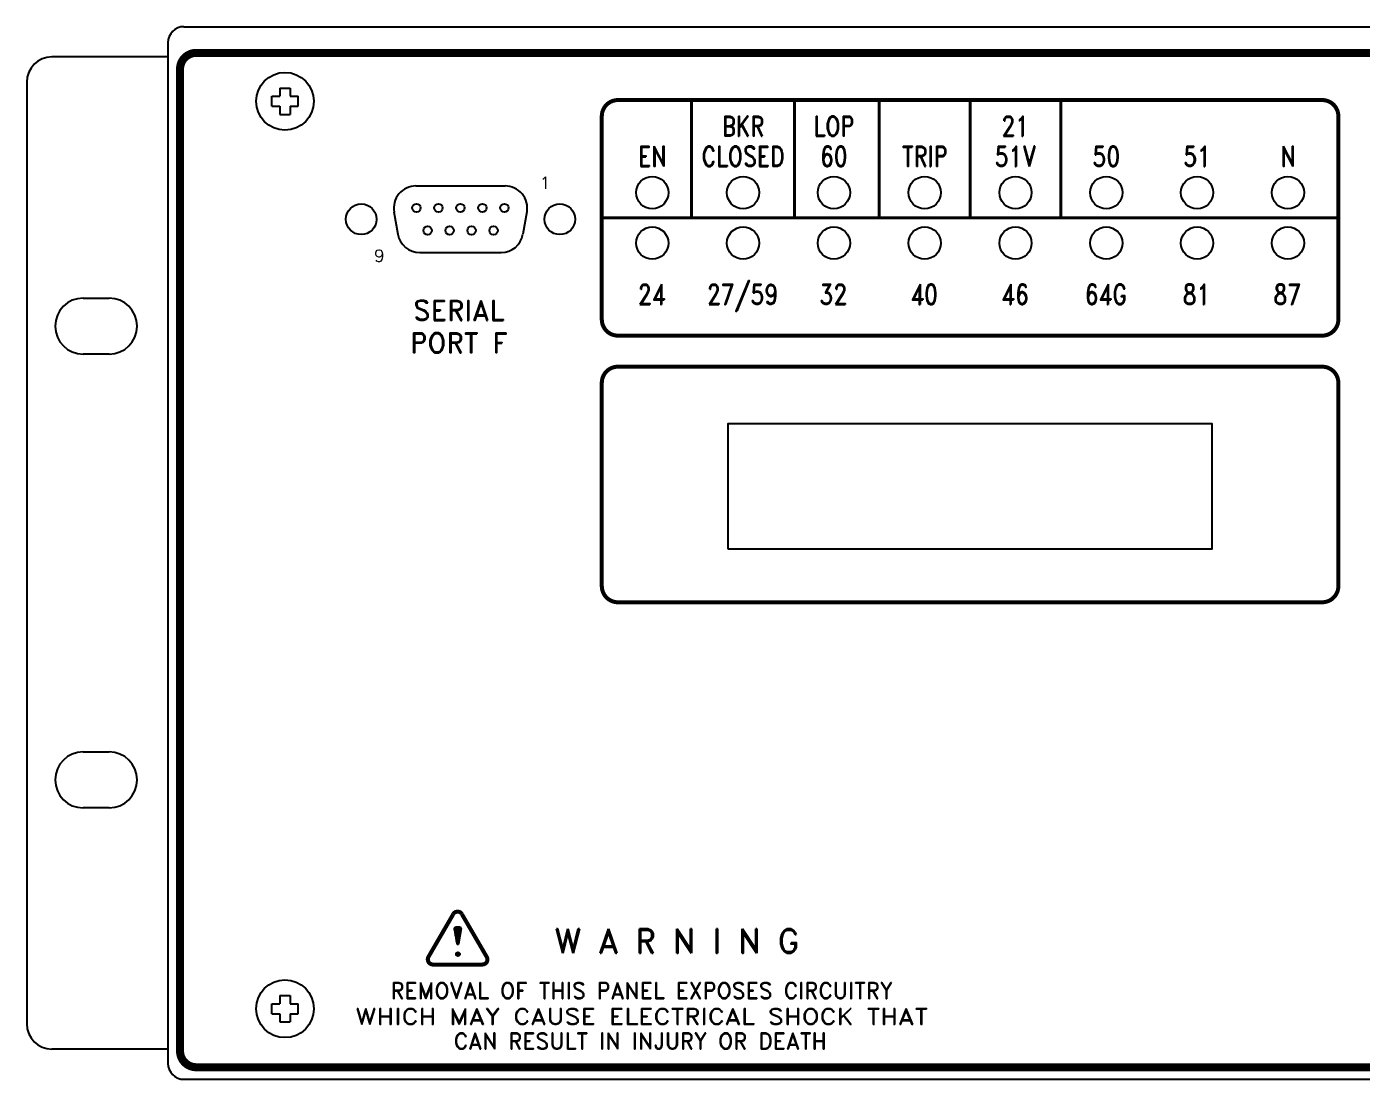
# Model space of a CAD drawing. Extents: x 2.2 to 21.2, y 5.8 to 11.4.
# Drawn here: x 2.25 to 8.86, y 6.14 to 11.36 of the extents above; entities that cross this region are included whole.
import ezdxf
from ezdxf.enums import TextEntityAlignment as Align

# ---------------------------------------------------------------- set-up
doc = ezdxf.new("R2010")
doc.units = 0
doc.header["$MEASUREMENT"] = 0
doc.layers.get('0').update_dxf_attribs({"linetype": 'CONTINUOUS'})
doc.styles.add('ROMAND', font='romand', dxfattribs={"height": 0.15})
doc.styles.add('ROMANS', font='ROMANS')

msp = doc.modelspace()

# ---------------------------------------------------------------- linework, layer by layer
for p, q in [((3.029, 11.36), (20.471, 11.36)), ((2.53, 10.014), (2.658, 10.014)), ((2.658, 9.736), (2.53, 9.736)), ((2.53, 7.764), (2.658, 7.764)), ((2.658, 7.486), (2.53, 7.486)), ((3.029, 6.14), (20.471, 6.14))]:
    msp.add_line(p, q)
at = {"linetype": 'CONTINUOUS'}
for p, q in [((2.95, 11.281), (2.95, 6.219)), ((3.505, 11.0551), (3.505, 11.015)), ((3.505, 11.0551), (3.555, 11.0551)), ((3.555, 11.0551), (3.555, 11.015)), ((3.4649, 10.965), (3.4649, 11.015)), ((3.4649, 11.015), (3.505, 11.015)), ((3.555, 11.015), (3.5951, 11.015)), ((3.5951, 10.965), (3.5951, 11.015)), ((3.4649, 10.965), (3.505, 10.965)), ((3.505, 10.965), (3.505, 10.9249)), ((3.505, 10.9249), (3.555, 10.9249)), ((3.555, 10.965), (3.555, 10.9249)), ((3.555, 10.965), (3.5951, 10.965)), ((4.3692, 6.8886), (4.3827, 6.8115)), ((4.37, 6.8836), (4.37, 6.8904)), ((4.3707, 6.88), (4.3707, 6.8908)), ((4.3717, 6.8744), (4.3717, 6.8914)), ((4.3727, 6.8687), (4.3727, 6.8919)), ((4.3737, 6.863), (4.3737, 6.8923)), ((4.3747, 6.8574), (4.3747, 6.8927)), ((4.3757, 6.8517), (4.3757, 6.8931)), ((4.3767, 6.846), (4.3767, 6.8934)), ((4.3777, 6.8403), (4.3777, 6.8937)), ((4.3787, 6.8347), (4.3787, 6.894)), ((4.3797, 6.829), (4.3797, 6.8942)), ((4.3807, 6.8233), (4.3807, 6.8944)), ((4.3817, 6.8177), (4.3817, 6.8946)), ((4.3827, 6.812), (4.3827, 6.8948)), ((4.3837, 6.8103), (4.3837, 6.8949)), ((4.3847, 6.8098), (4.3847, 6.8949)), ((4.3857, 6.8096), (4.3857, 6.8949)), ((4.3867, 6.8096), (4.3867, 6.8949)), ((4.3877, 6.8099), (4.3877, 6.8949)), ((4.3887, 6.8104), (4.3887, 6.8948)), ((4.403, 6.8886), (4.3893, 6.8115)), ((4.3895, 6.8126), (4.3895, 6.8948)), ((4.3907, 6.8191), (4.3907, 6.8946)), ((4.3917, 6.8248), (4.3917, 6.8944)), ((4.3927, 6.8304), (4.3927, 6.8942)), ((4.3937, 6.836), (4.3937, 6.894)), ((4.3947, 6.8417), (4.3947, 6.8938)), ((4.3957, 6.8473), (4.3957, 6.8935)), ((4.3965, 6.8521), (4.3965, 6.8933)), ((4.3977, 6.8586), (4.3977, 6.8928)), ((4.3987, 6.8643), (4.3987, 6.8923)), ((4.3997, 6.8699), (4.3997, 6.8919)), ((4.4007, 6.8756), (4.4007, 6.8916)), ((4.4015, 6.8803), (4.4015, 6.8911)), ((4.4022, 6.8842), (4.4022, 6.8908)), ((4.3787, 6.7563), (4.3787, 6.7653)), ((4.3797, 6.7548), (4.3797, 6.7668)), ((4.3807, 6.7538), (4.3807, 6.7678)), ((4.3817, 6.753), (4.3817, 6.7686)), ((4.3817, 6.753), (4.3817, 6.7685)), ((4.3828, 6.7524), (4.3828, 6.7692)), ((4.3838, 6.7519), (4.3838, 6.7697)), ((4.3848, 6.7516), (4.3848, 6.77)), ((4.3858, 6.7514), (4.3858, 6.7701)), ((4.3868, 6.7513), (4.3868, 6.7702)), ((4.3877, 6.7513), (4.3877, 6.7701)), ((4.3887, 6.7514), (4.3887, 6.7702)), ((4.3897, 6.7517), (4.3897, 6.7699)), ((4.3907, 6.752), (4.3907, 6.7696)), ((4.3917, 6.7525), (4.3917, 6.7691)), ((4.3929, 6.7532), (4.3929, 6.7684)), ((4.3937, 6.754), (4.3937, 6.7676)), ((4.3947, 6.7551), (4.3947, 6.7664)), ((4.3957, 6.7566), (4.3957, 6.765)), ((3.505, 6.5551), (3.505, 6.515)), ((3.505, 6.5551), (3.555, 6.5551)), ((3.555, 6.5551), (3.555, 6.515)), ((3.4649, 6.465), (3.4649, 6.515)), ((3.4649, 6.515), (3.505, 6.515)), ((3.555, 6.515), (3.5951, 6.515)), ((3.5951, 6.465), (3.5951, 6.515)), ((3.4649, 6.465), (3.505, 6.465)), ((3.505, 6.465), (3.505, 6.4249)), ((3.505, 6.4249), (3.555, 6.4249)), ((3.555, 6.465), (3.555, 6.4249)), ((3.555, 6.465), (3.5951, 6.465))]:
    msp.add_line(p, q, dxfattribs=at)
at = {"extrusion": (0, 1, -1.83691e-16)}
for p, q in [((2.95, 11.21), (2.375, 11.21)), ((2.25, 11.085), (2.25, 6.415)), ((2.95, 6.29), (2.375, 6.29))]:
    msp.add_line(p, q, dxfattribs=at)
at = {"linetype": 'CONTINUOUS'}
for points, const_width in [([(20.49, 6.28), (20.49, 11.15, 0.414214), (20.41, 11.23), (3.09, 11.23, 0.414214), (3.01, 11.15), (3.01, 6.28, 0.414214), (3.09, 6.2), (20.41, 6.2, 0.414214)], 0.04), ([(5.18, 10.9961), (8.67, 10.9961, -0.414214), (8.75, 10.9161), (8.75, 9.9079, -0.414214), (8.67, 9.8279), (5.18, 9.8279, -0.414214), (5.1, 9.9079), (5.1, 10.9161, -0.414214)], 0.02), ([(5.18, 9.6739), (8.67, 9.6739, -0.414214), (8.75, 9.5939), (8.75, 8.5857, -0.414214), (8.67, 8.5057), (5.18, 8.5057, -0.414214), (5.1, 8.5857), (5.1, 9.5939, -0.414214)], 0.02)]:
    msp.add_lwpolyline(points, format="xyb", close=True, dxfattribs=dict(at, const_width=const_width))
at = {"const_width": 0.015}
for points in [[(5.545, 10.412), (5.545, 10.987)], [(6.055, 10.412), (6.055, 10.987)], [(6.475, 10.412), (6.475, 10.987)], [(6.925, 10.412), (6.925, 10.987)], [(7.375, 10.412), (7.375, 10.987)]]:
    msp.add_lwpolyline(points, dxfattribs=at)
for points in [[(4.179, 10.57, 0.466308), (4.0707, 10.4409, 0.466308)], [(4.7293, 10.4409, 0.466308), (4.621, 10.57, 0.466308)], [(4.0897, 10.3309, 0.36397), (4.198, 10.24, 0.36397)], [(4.601, 10.24, 0.36397), (4.7093, 10.3309, 0.36397)]]:
    msp.add_lwpolyline(points, format="xyb")
for points in [[(4.179, 10.57), (4.621, 10.57)], [(4.07, 10.441), (4.09, 10.331)], [(4.729, 10.441), (4.709, 10.331)], [(4.198, 10.24), (4.601, 10.24)]]:
    msp.add_lwpolyline(points)
at = {"linetype": 'CONTINUOUS'}
for points, const_width in [([(5.1, 10.412), (8.75, 10.412)], 0.015), ([(4.2408, 6.7469), (4.3636, 6.9585)], 0.02), ([(4.5298, 6.7469), (4.4069, 6.9585)], 0.02), ([(4.2624, 6.7093), (4.5081, 6.7093)], 0.02)]:
    msp.add_lwpolyline(points, dxfattribs=dict(at, const_width=const_width))
msp.add_lwpolyline([(5.7249, 8.7711), (8.1249, 8.7711), (8.1249, 9.3911), (5.7249, 9.3911)], close=True)
at = {"linetype": 'CONTINUOUS', "const_width": 0.02}
for points in [[(4.4068, 6.9591, 0.575689), (4.3635, 6.9591, 0.575689)], [(4.2411, 6.7479, 0.563069), (4.2631, 6.7092, 0.563069)], [(4.5081, 6.7093, 0.578182), (4.5298, 6.7468, 0.578182)]]:
    msp.add_lwpolyline(points, format="xyb", dxfattribs=at)
for centre, radius in [((3.53, 10.99), 0.1432), ((5.35, 10.537), 0.08), ((5.8, 10.537), 0.08), ((6.25, 10.537), 0.08), ((6.7, 10.537), 0.08), ((7.15, 10.537), 0.08), ((7.6, 10.537), 0.08), ((8.05, 10.537), 0.08), ((8.5, 10.537), 0.08), ((3.908, 10.405), 0.076), ((4.181, 10.461), 0.021), ((4.29, 10.461), 0.021), ((4.399, 10.461), 0.021), ((4.508, 10.461), 0.021), ((4.617, 10.461), 0.021), ((4.892, 10.405), 0.076), ((4.237, 10.349), 0.021), ((4.346, 10.349), 0.021), ((4.455, 10.349), 0.021), ((4.564, 10.349), 0.021), ((5.35, 10.287), 0.08), ((5.8, 10.287), 0.08), ((6.25, 10.287), 0.08), ((6.7, 10.287), 0.08), ((7.15, 10.287), 0.08), ((7.6, 10.287), 0.08), ((8.05, 10.287), 0.08), ((8.5, 10.287), 0.08), ((3.53, 6.49), 0.1432)]:
    msp.add_circle(centre, radius)
at = {"linetype": 'CONTINUOUS'}
msp.add_circle((4.3872, 6.7608), 0.00949, dxfattribs=at)
for centre, radius, start, end in [((3.029, 11.281), 0.079, 90, 180), ((2.375, 11.085), 0.125, 90, 180), ((2.53, 9.875), 0.139, 90, 270), ((2.658, 9.875), 0.139, 270, 90), ((2.53, 7.625), 0.139, 90, 270), ((2.658, 7.625), 0.139, 270, 90), ((2.375, 6.415), 0.125, 180, 270), ((3.029, 6.219), 0.079, 180, 270)]:
    msp.add_arc(centre, radius, start, end)
for centre, radius, start, end in [((4.3714, 6.8886), 0.00229, 114.49541, 180.06965), ((4.3864, 6.8629), 0.0321, 60.12008, 119.73686), ((4.4012, 6.8892), 0.00185, 340.81126, 53.76366), ((4.3847, 6.812), 0.002, 190.0021, 236.70481), ((4.3861, 6.814), 0.00443, 235.16113, 301.44945), ((4.3874, 6.8119), 0.002, 303.18371, 349.95683)]:
    msp.add_arc(centre, radius, start, end, dxfattribs=at)

# ---------------------------------------------------------------- texts
at = {"style": 'ROMAND', "width": 0.8}
for s, p in [('BKR', (5.8, 10.8166)), ('LOP', (6.2501, 10.8166)), ('21', (7.149, 10.8166)), ('EN', (5.35, 10.667)), ('CLOSED', (5.8, 10.667)), ('60', (6.25, 10.667)), ('TRIP', (6.7, 10.667)), ('51V', (7.15, 10.667)), ('50', (7.6, 10.667)), ('51', (8.05, 10.667)), ('N', (8.5, 10.667)), ('24', (5.3475, 9.9824)), ('27/59', (5.7975, 9.9824)), ('32', (6.2475, 9.9824)), ('40', (6.6975, 9.9824)), ('46', (7.1475, 9.9824)), ('64G', (7.5975, 9.9824)), ('81', (8.0475, 9.9824)), ('87', (8.4975, 9.9824))]:
    msp.add_text(s, height=0.1, dxfattribs=at).set_placement(p, align=Align.CENTER)
at = {"linetype": 'CONTINUOUS'}
for s, height, style, p in [('1', 0.06, 'ROMANS', (4.818, 10.5552)), ('9', 0.06, 'ROMANS', (3.9978, 10.1938)), ('SERIAL', 0.1, 'ROMAND', (4.3908, 9.9029)), ('PORT F', 0.1, 'ROMAND', (4.3921, 9.7421)), ('REMOVAL OF THIS PANEL EXPOSES CIRCUITRY', 0.08, 'ROMAND', (5.2984, 6.5399)), ('CAN RESULT IN INJURY OR DEATH', 0.08, 'ROMAND', (5.2909, 6.2898))]:
    msp.add_text(s, height=height, dxfattribs=dict(at, style=style)).set_placement(p, align=Align.CENTER)
at = {"linetype": 'CONTINUOUS', "style": 'ROMAND'}
msp.add_text('W A R N I N G', height=0.12, dxfattribs=at).set_placement((4.8653, 6.766))
at = {"linetype": 'CONTINUOUS', "style": 'ROMAND', "width": 1.020714}
msp.add_text('WHICH MAY CAUSE ELECTRICAL SHOCK THAT', height=0.08, rotation=360, dxfattribs=at).set_placement((3.8789, 6.4118), (6.7174, 6.4118), align=Align.FIT)

doc.saveas('drawing.dxf')
